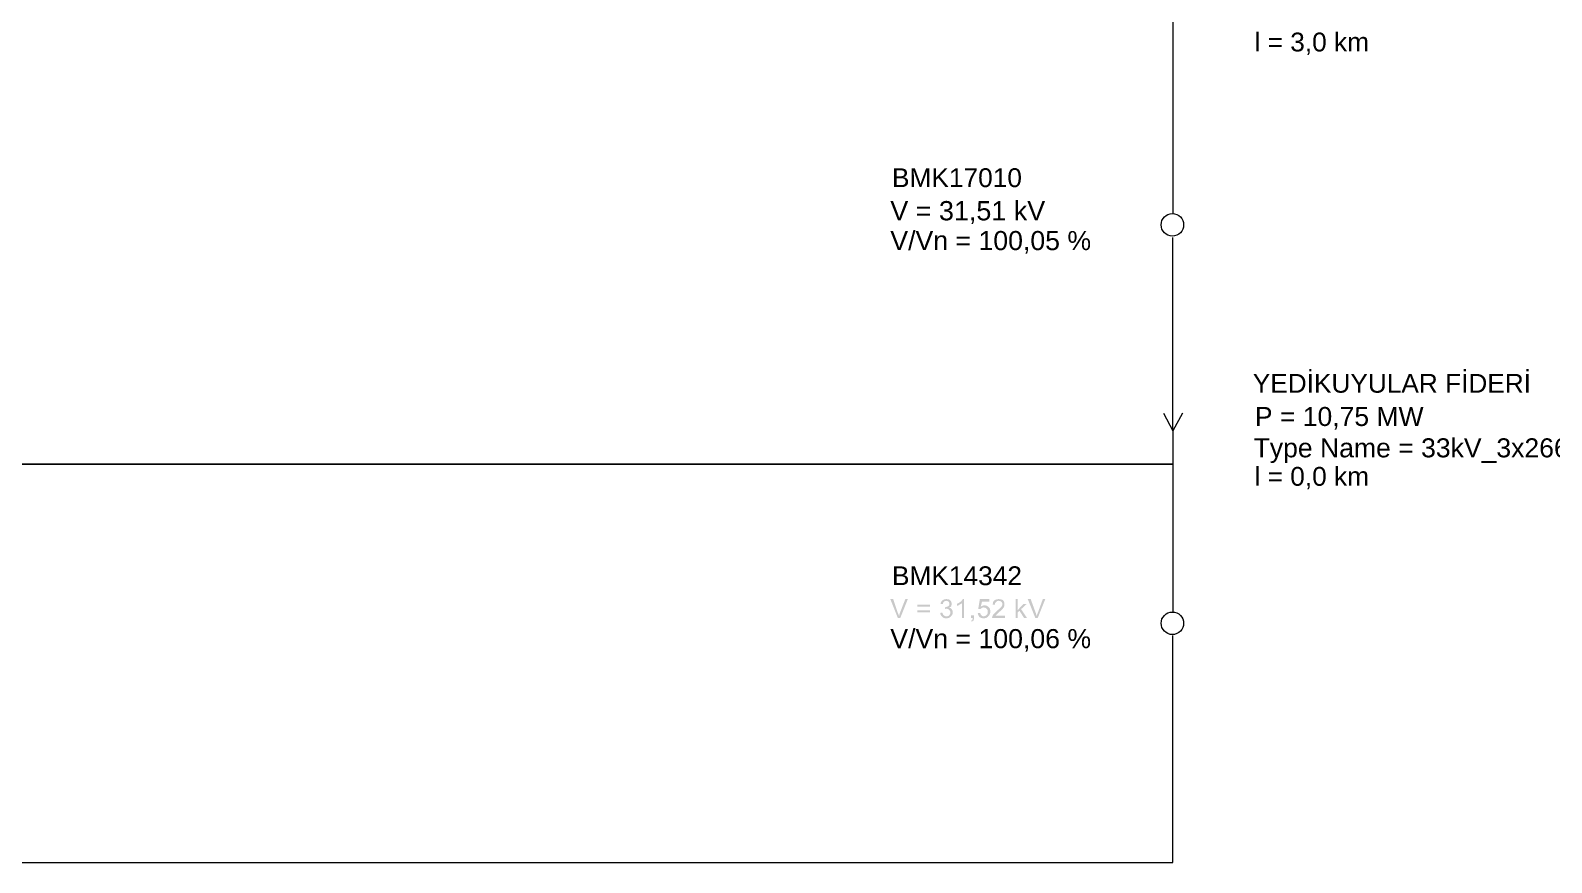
# Model space of a CAD drawing. Header units: millimetres. Extents: x 5 to 459, y 10 to 307.
# Drawn here: x 91.6 to 152, y 200 to 233 of the extents above; entities that cross this region are included whole.
import ezdxf

# ---------------------------------------------------------------- set-up
doc = ezdxf.new("R2010")
doc.units = ezdxf.units.MM
doc.header["$MEASUREMENT"] = 0
doc.layers.get('0').update_dxf_attribs({"linetype": 'CONTINUOUS'})
doc.styles.add('Arial$001', font='arial.ttf', dxfattribs={"height": 0.8937})

msp = doc.modelspace()

# ---------------------------------------------------------------- hatches: boundary and pattern name
h = msp.add_hatch(color=5)
h.paths.add_polyline_path([(126.054, 209.687), (125.756, 210.432), (125.872, 210.432), (126.054, 209.886), (126.054, 209.886), (126.056, 209.882), (126.058, 209.877), (126.06, 209.873), (126.062, 209.868), (126.064, 209.863), (126.066, 209.858), (126.068, 209.853), (126.07, 209.848), (126.072, 209.843), (126.075, 209.838), (126.077, 209.833), (126.079, 209.828), (126.081, 209.823), (126.083, 209.818), (126.085, 209.812), (126.087, 209.807), (126.089, 209.802), (126.091, 209.797), (126.093, 209.792), (126.095, 209.788), (126.097, 209.783), (126.099, 209.779), (126.101, 209.774), (126.104, 209.77), (126.104, 209.77), (126.105, 209.774), (126.107, 209.779), (126.109, 209.783), (126.111, 209.788), (126.112, 209.792), (126.113, 209.797), (126.115, 209.802), (126.116, 209.807), (126.117, 209.812), (126.118, 209.818), (126.119, 209.823), (126.12, 209.828), (126.121, 209.833), (126.122, 209.838), (126.123, 209.843), (126.124, 209.848), (126.126, 209.853), (126.127, 209.858), (126.128, 209.863), (126.13, 209.868), (126.131, 209.873), (126.133, 209.877), (126.135, 209.882), (126.137, 209.886), (126.352, 210.432), (126.451, 210.432), (126.153, 209.687), (126.054, 209.687), (126.153, 209.687)])
h.paths.add_polyline_path([(127.328, 210.134), (126.831, 210.134), (126.831, 210.217), (127.328, 210.217), (127.328, 210.134), (127.328, 210.217)])
h.paths.add_polyline_path([(127.328, 209.902), (126.831, 209.902), (126.831, 209.985), (127.328, 209.985), (127.328, 209.902), (127.328, 209.985)])
edge = h.paths.add_edge_path()
edge.add_line((127.741, 209.886), (127.824, 209.902))
edge.add_spline(control_points=[(127.824, 209.902), (127.841, 209.836), (127.857, 209.803), (127.89, 209.786), (127.89, 209.786), (127.907, 209.753), (127.94, 209.753), (127.973, 209.753), (127.973, 209.753), (128.023, 209.753), (128.056, 209.753), (128.089, 209.786), (128.089, 209.786), (128.122, 209.82), (128.139, 209.853), (128.139, 209.902), (128.139, 209.902), (128.139, 209.952), (128.122, 209.985), (128.089, 210.002), (128.089, 210.002), (128.072, 210.035), (128.023, 210.051), (127.99, 210.051), (127.99, 210.051), (127.973, 210.051), (127.94, 210.051), (127.923, 210.035)], knot_values=[0, 0, 0, 0, 0.035714, 0.035714, 0.035714, 0.035714, 0.071429, 0.071429, 0.071429, 0.071429, 0.107143, 0.107143, 0.107143, 0.107143, 0.142857, 0.142857, 0.142857, 0.142857, 0.178571, 0.178571, 0.178571, 0.178571, 0.214286, 0.214286, 0.214286, 0.214286, 1, 1, 1, 1], degree=3, periodic=0)
edge.add_line((127.923, 210.035), (127.94, 210.117))
edge.add_spline(control_points=[(127.94, 210.117), (127.94, 210.117), (127.94, 210.117), (127.94, 210.117), (127.94, 210.117), (127.99, 210.117), (128.023, 210.134), (128.056, 210.15), (128.056, 210.15), (128.089, 210.167), (128.105, 210.2), (128.105, 210.25), (128.105, 210.25), (128.105, 210.283), (128.089, 210.299), (128.072, 210.332), (128.072, 210.332), (128.039, 210.349), (128.006, 210.366), (127.973, 210.366), (127.973, 210.366), (127.94, 210.366), (127.907, 210.349), (127.89, 210.332), (127.89, 210.332), (127.857, 210.299), (127.841, 210.266), (127.841, 210.233)], knot_values=[0, 0, 0, 0, 0.035714, 0.035714, 0.035714, 0.035714, 0.071429, 0.071429, 0.071429, 0.071429, 0.107143, 0.107143, 0.107143, 0.107143, 0.142857, 0.142857, 0.142857, 0.142857, 0.178571, 0.178571, 0.178571, 0.178571, 0.214286, 0.214286, 0.214286, 0.214286, 1, 1, 1, 1], degree=3, periodic=0)
edge.add_line((127.841, 210.233), (127.741, 210.25))
edge.add_spline(control_points=[(127.741, 210.25), (127.758, 210.299), (127.791, 210.349), (127.824, 210.382), (127.824, 210.382), (127.874, 210.415), (127.923, 210.432), (127.973, 210.432), (127.973, 210.432), (128.023, 210.432), (128.056, 210.432), (128.089, 210.415), (128.089, 210.415), (128.122, 210.399), (128.155, 210.366), (128.172, 210.332), (128.172, 210.332), (128.188, 210.316), (128.188, 210.283), (128.188, 210.25), (128.188, 210.25), (128.188, 210.217), (128.188, 210.184), (128.172, 210.15), (128.172, 210.15), (128.155, 210.134), (128.122, 210.101), (128.089, 210.084), (128.089, 210.084), (128.139, 210.084), (128.172, 210.068), (128.188, 210.035), (128.188, 210.035), (128.221, 210.002), (128.238, 209.952), (128.238, 209.902), (128.238, 209.902), (128.238, 209.836), (128.205, 209.786), (128.155, 209.737), (128.155, 209.737), (128.105, 209.687), (128.056, 209.671), (127.973, 209.671), (127.973, 209.671), (127.907, 209.671), (127.857, 209.687), (127.808, 209.737), (127.808, 209.737), (127.775, 209.77), (127.741, 209.82), (127.741, 209.886)], knot_values=[0, 0, 0, 0, 0.019231, 0.019231, 0.019231, 0.019231, 0.038462, 0.038462, 0.038462, 0.038462, 0.057692, 0.057692, 0.057692, 0.057692, 0.076923, 0.076923, 0.076923, 0.076923, 0.096154, 0.096154, 0.096154, 0.096154, 0.115385, 0.115385, 0.115385, 0.115385, 0.134615, 0.134615, 0.134615, 0.134615, 0.153846, 0.153846, 0.153846, 0.153846, 0.173077, 0.173077, 0.173077, 0.173077, 0.192308, 0.192308, 0.192308, 0.192308, 0.211538, 0.211538, 0.211538, 0.211538, 0.230769, 0.230769, 0.230769, 0.230769, 1, 1, 1, 1], degree=3, periodic=0)
h.paths.add_polyline_path([(128.684, 209.687), (128.602, 209.687), (128.602, 210.266), (128.602, 210.266), (128.598, 210.264), (128.593, 210.262), (128.589, 210.26), (128.585, 210.258), (128.581, 210.256), (128.577, 210.254), (128.573, 210.252), (128.569, 210.25), (128.565, 210.248), (128.56, 210.246), (128.556, 210.244), (128.552, 210.241), (128.548, 210.239), (128.544, 210.237), (128.54, 210.235), (128.536, 210.233), (128.531, 210.231), (128.527, 210.229), (128.523, 210.227), (128.519, 210.225), (128.515, 210.223), (128.511, 210.221), (128.507, 210.219), (128.502, 210.217), (128.502, 210.217), (128.498, 210.213), (128.494, 210.209), (128.49, 210.205), (128.486, 210.201), (128.482, 210.198), (128.478, 210.195), (128.474, 210.192), (128.469, 210.189), (128.465, 210.186), (128.461, 210.184), (128.457, 210.182), (128.453, 210.179), (128.449, 210.177), (128.445, 210.176), (128.44, 210.174), (128.436, 210.173), (128.432, 210.171), (128.428, 210.17), (128.424, 210.169), (128.42, 210.168), (128.416, 210.168), (128.411, 210.167), (128.407, 210.167), (128.403, 210.167), (128.403, 210.25), (128.403, 210.25), (128.409, 210.252), (128.416, 210.254), (128.422, 210.257), (128.428, 210.259), (128.434, 210.262), (128.44, 210.265), (128.447, 210.268), (128.453, 210.271), (128.459, 210.274), (128.465, 210.278), (128.471, 210.281), (128.478, 210.285), (128.484, 210.289), (128.49, 210.292), (128.496, 210.296), (128.502, 210.3), (128.509, 210.304), (128.515, 210.308), (128.521, 210.312), (128.527, 210.316), (128.534, 210.32), (128.54, 210.324), (128.546, 210.328), (128.552, 210.332), (128.552, 210.332), (128.556, 210.337), (128.56, 210.341), (128.564, 210.345), (128.569, 210.349), (128.573, 210.353), (128.577, 210.357), (128.581, 210.361), (128.585, 210.366), (128.588, 210.37), (128.592, 210.374), (128.596, 210.378), (128.6, 210.382), (128.603, 210.386), (128.607, 210.39), (128.61, 210.394), (128.613, 210.399), (128.617, 210.403), (128.62, 210.407), (128.623, 210.411), (128.625, 210.415), (128.628, 210.419), (128.63, 210.423), (128.633, 210.428), (128.635, 210.432), (128.684, 210.432), (128.684, 209.687), (128.684, 210.432)])
h.paths.add_polyline_path([(128.966, 209.687), (128.966, 209.786), (129.082, 209.786), (129.082, 209.687), (129.082, 209.687), (129.081, 209.681), (129.081, 209.675), (129.081, 209.67), (129.08, 209.665), (129.08, 209.66), (129.079, 209.655), (129.078, 209.651), (129.077, 209.647), (129.076, 209.643), (129.075, 209.639), (129.074, 209.635), (129.073, 209.631), (129.072, 209.628), (129.071, 209.624), (129.07, 209.621), (129.069, 209.617), (129.068, 209.614), (129.068, 209.61), (129.067, 209.607), (129.066, 209.603), (129.066, 209.6), (129.065, 209.596), (129.065, 209.592), (129.065, 209.588), (129.065, 209.588), (129.063, 209.586), (129.061, 209.584), (129.058, 209.582), (129.056, 209.58), (129.053, 209.578), (129.05, 209.576), (129.047, 209.573), (129.044, 209.571), (129.041, 209.569), (129.038, 209.567), (129.035, 209.565), (129.032, 209.563), (129.029, 209.561), (129.026, 209.559), (129.023, 209.557), (129.02, 209.555), (129.017, 209.553), (129.014, 209.551), (129.011, 209.549), (129.008, 209.547), (129.006, 209.545), (129.003, 209.542), (129.001, 209.54), (128.999, 209.538), (128.966, 209.571), (128.966, 209.571), (128.968, 209.573), (128.97, 209.575), (128.972, 209.577), (128.974, 209.578), (128.976, 209.58), (128.978, 209.581), (128.98, 209.582), (128.982, 209.584), (128.984, 209.585), (128.986, 209.586), (128.988, 209.587), (128.991, 209.588), (128.993, 209.589), (128.995, 209.59), (128.997, 209.591), (128.999, 209.592), (129.001, 209.593), (129.003, 209.595), (129.005, 209.596), (129.007, 209.597), (129.009, 209.599), (129.011, 209.601), (129.013, 209.602), (129.015, 209.604), (129.015, 209.604), (129.015, 209.607), (129.016, 209.609), (129.016, 209.611), (129.017, 209.614), (129.017, 209.617), (129.018, 209.62), (129.019, 209.623), (129.02, 209.626), (129.021, 209.629), (129.022, 209.633), (129.023, 209.636), (129.024, 209.64), (129.025, 209.643), (129.026, 209.647), (129.027, 209.651), (129.028, 209.655), (129.029, 209.659), (129.029, 209.663), (129.03, 209.667), (129.031, 209.671), (129.031, 209.675), (129.032, 209.679), (129.032, 209.683), (129.032, 209.687), (128.966, 209.687), (129.032, 209.687)])
edge = h.paths.add_edge_path()
edge.add_line((129.23, 209.886), (129.33, 209.886))
edge.add_spline(control_points=[(129.33, 209.886), (129.33, 209.836), (129.346, 209.803), (129.379, 209.786), (129.379, 209.786), (129.396, 209.753), (129.429, 209.753), (129.462, 209.753), (129.462, 209.753), (129.512, 209.753), (129.545, 209.77), (129.578, 209.803), (129.578, 209.803), (129.611, 209.836), (129.628, 209.869), (129.628, 209.935), (129.628, 209.935), (129.628, 209.985), (129.611, 210.018), (129.578, 210.051), (129.578, 210.051), (129.561, 210.084), (129.512, 210.101), (129.462, 210.101), (129.462, 210.101), (129.446, 210.101), (129.412, 210.101), (129.396, 210.084), (129.396, 210.084), (129.363, 210.068), (129.346, 210.051), (129.33, 210.035)], knot_values=[0, 0, 0, 0, 0.03125, 0.03125, 0.03125, 0.03125, 0.0625, 0.0625, 0.0625, 0.0625, 0.09375, 0.09375, 0.09375, 0.09375, 0.125, 0.125, 0.125, 0.125, 0.15625, 0.15625, 0.15625, 0.15625, 0.1875, 0.1875, 0.1875, 0.1875, 0.21875, 0.21875, 0.21875, 0.21875, 1, 1, 1, 1], degree=3, periodic=0)
edge.add_line((129.33, 210.035), (129.247, 210.035))
edge.add_line((129.247, 210.035), (129.313, 210.432))
edge.add_line((129.313, 210.432), (129.694, 210.432))
edge.add_line((129.694, 210.432), (129.694, 210.332))
edge.add_line((129.694, 210.332), (129.396, 210.332))
edge.add_line((129.396, 210.332), (129.346, 210.134))
edge.add_spline(control_points=[(129.346, 210.134), (129.396, 210.167), (129.446, 210.184), (129.495, 210.184), (129.495, 210.184), (129.561, 210.184), (129.611, 210.167), (129.661, 210.117), (129.661, 210.117), (129.71, 210.068), (129.727, 210.018), (129.727, 209.935), (129.727, 209.935), (129.727, 209.869), (129.71, 209.82), (129.661, 209.77), (129.661, 209.77), (129.628, 209.704), (129.561, 209.671), (129.462, 209.671), (129.462, 209.671), (129.396, 209.671), (129.346, 209.687), (129.297, 209.72), (129.297, 209.72), (129.264, 209.77), (129.23, 209.82), (129.23, 209.886)], knot_values=[0, 0, 0, 0, 0.035714, 0.035714, 0.035714, 0.035714, 0.071429, 0.071429, 0.071429, 0.071429, 0.107143, 0.107143, 0.107143, 0.107143, 0.142857, 0.142857, 0.142857, 0.142857, 0.178571, 0.178571, 0.178571, 0.178571, 0.214286, 0.214286, 0.214286, 0.214286, 1, 1, 1, 1], degree=3, periodic=0)
h.paths.add_polyline_path([(130.306, 209.77), (130.306, 209.687), (129.793, 209.687), (129.793, 209.687), (129.793, 209.689), (129.793, 209.691), (129.794, 209.693), (129.794, 209.696), (129.795, 209.698), (129.796, 209.7), (129.796, 209.702), (129.797, 209.704), (129.798, 209.707), (129.799, 209.709), (129.8, 209.712), (129.801, 209.714), (129.802, 209.717), (129.803, 209.719), (129.804, 209.722), (129.805, 209.725), (129.806, 209.728), (129.807, 209.731), (129.808, 209.735), (129.808, 209.738), (129.809, 209.742), (129.809, 209.745), (129.809, 209.749), (129.81, 209.753), (129.812, 209.758), (129.814, 209.762), (129.816, 209.766), (129.818, 209.77), (129.82, 209.774), (129.822, 209.778), (129.824, 209.782), (129.827, 209.786), (129.829, 209.791), (129.831, 209.795), (129.834, 209.799), (129.836, 209.803), (129.839, 209.807), (129.842, 209.811), (129.845, 209.815), (129.848, 209.82), (129.851, 209.824), (129.854, 209.828), (129.857, 209.832), (129.86, 209.836), (129.864, 209.84), (129.868, 209.844), (129.872, 209.849), (129.876, 209.853), (129.88, 209.857), (129.884, 209.861), (129.888, 209.865), (129.892, 209.869), (129.897, 209.873), (129.901, 209.878), (129.905, 209.882), (129.909, 209.886), (129.914, 209.891), (129.918, 209.895), (129.923, 209.9), (129.927, 209.904), (129.932, 209.909), (129.937, 209.914), (129.942, 209.919), (129.947, 209.924), (129.952, 209.929), (129.957, 209.934), (129.962, 209.939), (129.968, 209.945), (129.974, 209.951), (129.979, 209.956), (129.985, 209.962), (129.992, 209.968), (129.992, 209.968), (130.002, 209.977), (130.012, 209.985), (130.021, 209.993), (130.03, 210), (130.039, 210.008), (130.048, 210.015), (130.056, 210.022), (130.064, 210.029), (130.071, 210.036), (130.079, 210.043), (130.086, 210.049), (130.093, 210.055), (130.099, 210.061), (130.106, 210.067), (130.112, 210.073), (130.118, 210.079), (130.123, 210.084), (130.129, 210.089), (130.134, 210.095), (130.139, 210.099), (130.144, 210.104), (130.148, 210.109), (130.153, 210.113), (130.157, 210.117), (130.161, 210.123), (130.165, 210.129), (130.169, 210.135), (130.172, 210.141), (130.175, 210.146), (130.179, 210.152), (130.182, 210.157), (130.185, 210.162), (130.187, 210.167), (130.19, 210.172), (130.192, 210.177), (130.194, 210.181), (130.196, 210.186), (130.198, 210.191), (130.2, 210.195), (130.201, 210.199), (130.202, 210.204), (130.203, 210.208), (130.204, 210.212), (130.205, 210.217), (130.206, 210.221), (130.206, 210.225), (130.207, 210.229), (130.207, 210.233), (130.207, 210.237), (130.206, 210.241), (130.206, 210.246), (130.205, 210.25), (130.204, 210.254), (130.203, 210.258), (130.202, 210.262), (130.201, 210.266), (130.2, 210.27), (130.198, 210.275), (130.196, 210.279), (130.194, 210.283), (130.192, 210.287), (130.19, 210.291), (130.187, 210.295), (130.185, 210.299), (130.182, 210.303), (130.179, 210.308), (130.175, 210.312), (130.172, 210.316), (130.169, 210.32), (130.165, 210.324), (130.161, 210.328), (130.157, 210.332), (130.157, 210.332), (130.155, 210.335), (130.152, 210.337), (130.15, 210.339), (130.147, 210.341), (130.144, 210.343), (130.141, 210.345), (130.138, 210.347), (130.135, 210.348), (130.131, 210.35), (130.128, 210.352), (130.124, 210.354), (130.12, 210.355), (130.116, 210.357), (130.111, 210.358), (130.107, 210.359), (130.102, 210.361), (130.097, 210.362), (130.092, 210.363), (130.087, 210.364), (130.081, 210.364), (130.076, 210.365), (130.07, 210.365), (130.064, 210.365), (130.058, 210.366), (130.058, 210.366), (130.053, 210.365), (130.049, 210.365), (130.045, 210.365), (130.04, 210.364), (130.035, 210.363), (130.031, 210.362), (130.026, 210.361), (130.021, 210.36), (130.016, 210.359), (130.011, 210.357), (130.007, 210.355), (130.002, 210.353), (129.997, 210.351), (129.993, 210.349), (129.988, 210.346), (129.984, 210.343), (129.98, 210.341), (129.976, 210.338), (129.973, 210.334), (129.969, 210.331), (129.966, 210.328), (129.963, 210.324), (129.961, 210.32), (129.958, 210.316), (129.958, 210.316), (129.954, 210.314), (129.95, 210.311), (129.947, 210.309), (129.943, 210.306), (129.94, 210.303), (129.937, 210.3), (129.934, 210.297), (129.931, 210.294), (129.928, 210.29), (129.926, 210.287), (129.923, 210.283), (129.921, 210.279), (129.919, 210.274), (129.917, 210.27), (129.916, 210.265), (129.914, 210.261), (129.913, 210.256), (129.912, 210.251), (129.911, 210.246), (129.91, 210.24), (129.91, 210.234), (129.909, 210.229), (129.909, 210.223), (129.909, 210.217), (129.909, 210.217), (129.826, 210.217), (129.826, 210.217), (129.826, 210.227), (129.826, 210.237), (129.827, 210.246), (129.828, 210.255), (129.828, 210.264), (129.829, 210.273), (129.831, 210.281), (129.832, 210.289), (129.834, 210.297), (129.836, 210.304), (129.838, 210.311), (129.841, 210.318), (129.843, 210.325), (129.846, 210.331), (129.849, 210.337), (129.853, 210.343), (129.857, 210.348), (129.861, 210.354), (129.865, 210.359), (129.87, 210.364), (129.875, 210.369), (129.881, 210.373), (129.886, 210.378), (129.892, 210.382), (129.898, 210.386), (129.905, 210.39), (129.911, 210.394), (129.917, 210.397), (129.923, 210.401), (129.93, 210.404), (129.936, 210.407), (129.942, 210.41), (129.949, 210.412), (129.955, 210.415), (129.962, 210.417), (129.969, 210.419), (129.976, 210.421), (129.982, 210.423), (129.989, 210.425), (129.996, 210.426), (130.004, 210.427), (130.011, 210.429), (130.018, 210.43), (130.026, 210.43), (130.034, 210.431), (130.041, 210.431), (130.05, 210.432), (130.058, 210.432), (130.068, 210.432), (130.078, 210.431), (130.087, 210.431), (130.096, 210.43), (130.105, 210.43), (130.114, 210.429), (130.122, 210.427), (130.131, 210.426), (130.139, 210.425), (130.146, 210.423), (130.154, 210.421), (130.161, 210.419), (130.168, 210.417), (130.175, 210.415), (130.182, 210.412), (130.189, 210.41), (130.195, 210.407), (130.202, 210.404), (130.208, 210.401), (130.215, 210.397), (130.221, 210.394), (130.227, 210.39), (130.233, 210.386), (130.24, 210.382), (130.24, 210.382), (130.244, 210.376), (130.248, 210.37), (130.251, 210.363), (130.255, 210.357), (130.258, 210.351), (130.261, 210.345), (130.264, 210.339), (130.267, 210.332), (130.27, 210.326), (130.272, 210.32), (130.275, 210.314), (130.277, 210.308), (130.279, 210.301), (130.281, 210.295), (130.282, 210.289), (130.284, 210.283), (130.285, 210.277), (130.286, 210.27), (130.287, 210.264), (130.288, 210.258), (130.289, 210.252), (130.289, 210.246), (130.289, 210.239), (130.289, 210.233), (130.289, 210.229), (130.289, 210.225), (130.289, 210.221), (130.289, 210.217), (130.289, 210.213), (130.289, 210.208), (130.289, 210.204), (130.289, 210.2), (130.288, 210.196), (130.288, 210.192), (130.288, 210.188), (130.287, 210.184), (130.287, 210.179), (130.286, 210.175), (130.285, 210.171), (130.284, 210.167), (130.283, 210.163), (130.282, 210.159), (130.281, 210.155), (130.28, 210.15), (130.278, 210.146), (130.277, 210.142), (130.275, 210.138), (130.273, 210.134), (130.273, 210.132), (130.272, 210.129), (130.271, 210.127), (130.27, 210.124), (130.269, 210.122), (130.267, 210.119), (130.266, 210.116), (130.264, 210.112), (130.261, 210.109), (130.259, 210.106), (130.257, 210.102), (130.254, 210.099), (130.252, 210.095), (130.249, 210.091), (130.246, 210.088), (130.243, 210.084), (130.241, 210.08), (130.238, 210.076), (130.235, 210.072), (130.233, 210.068), (130.23, 210.064), (130.228, 210.059), (130.225, 210.055), (130.223, 210.051), (130.223, 210.051), (130.219, 210.047), (130.215, 210.043), (130.21, 210.038), (130.205, 210.033), (130.2, 210.029), (130.195, 210.024), (130.19, 210.018), (130.185, 210.013), (130.179, 210.008), (130.173, 210.002), (130.167, 209.997), (130.161, 209.991), (130.155, 209.985), (130.148, 209.98), (130.142, 209.974), (130.135, 209.968), (130.128, 209.962), (130.121, 209.956), (130.113, 209.95), (130.106, 209.944), (130.098, 209.937), (130.09, 209.931), (130.082, 209.925), (130.074, 209.919), (130.074, 209.919), (130.068, 209.913), (130.062, 209.907), (130.056, 209.901), (130.051, 209.895), (130.045, 209.89), (130.04, 209.885), (130.035, 209.88), (130.03, 209.875), (130.025, 209.87), (130.021, 209.865), (130.016, 209.861), (130.012, 209.857), (130.008, 209.853), (130.004, 209.849), (130.001, 209.845), (129.997, 209.842), (129.994, 209.838), (129.99, 209.835), (129.987, 209.832), (129.985, 209.829), (129.982, 209.827), (129.979, 209.824), (129.977, 209.822), (129.975, 209.82), (129.975, 209.82), (129.973, 209.817), (129.971, 209.815), (129.969, 209.813), (129.967, 209.811), (129.965, 209.809), (129.963, 209.807), (129.96, 209.805), (129.958, 209.803), (129.956, 209.801), (129.954, 209.799), (129.952, 209.797), (129.95, 209.795), (129.948, 209.793), (129.946, 209.791), (129.944, 209.789), (129.942, 209.786), (129.94, 209.784), (129.938, 209.782), (129.936, 209.78), (129.934, 209.778), (129.932, 209.776), (129.929, 209.774), (129.927, 209.772), (129.925, 209.77), (129.925, 209.77), (130.306, 209.77), (129.925, 209.77)])
h.paths.add_polyline_path([(130.736, 209.687), (130.736, 210.432), (130.819, 210.432), (130.819, 210.002), (131.034, 210.233), (131.166, 210.233), (130.951, 210.035), (131.183, 209.687), (131.067, 209.687), (130.885, 209.968), (130.819, 209.902), (130.819, 209.687), (130.736, 209.687), (130.819, 209.687)])
h.paths.add_polyline_path([(131.514, 209.687), (131.216, 210.432), (131.332, 210.432), (131.53, 209.886), (131.53, 209.886), (131.532, 209.882), (131.534, 209.877), (131.536, 209.873), (131.537, 209.868), (131.539, 209.863), (131.54, 209.858), (131.541, 209.853), (131.542, 209.848), (131.544, 209.843), (131.545, 209.838), (131.546, 209.833), (131.547, 209.828), (131.548, 209.823), (131.549, 209.818), (131.55, 209.812), (131.551, 209.807), (131.552, 209.802), (131.553, 209.797), (131.555, 209.792), (131.556, 209.788), (131.558, 209.783), (131.559, 209.779), (131.561, 209.774), (131.563, 209.77), (131.563, 209.77), (131.565, 209.774), (131.567, 209.779), (131.569, 209.783), (131.572, 209.788), (131.574, 209.792), (131.576, 209.797), (131.578, 209.802), (131.58, 209.807), (131.582, 209.812), (131.584, 209.818), (131.586, 209.823), (131.588, 209.828), (131.59, 209.833), (131.592, 209.838), (131.594, 209.843), (131.596, 209.848), (131.598, 209.853), (131.6, 209.858), (131.603, 209.863), (131.605, 209.868), (131.607, 209.873), (131.609, 209.877), (131.611, 209.882), (131.613, 209.886), (131.811, 210.432), (131.911, 210.432), (131.613, 209.687), (131.514, 209.687), (131.613, 209.687)])

# ---------------------------------------------------------------- linework, layer by layer
at = {"color": 5, "linetype": 'Continuous', "lineweight": 9}
for points in [[(136.973, 234.355), (136.973, 225.736), (136.973, 225.736)], [(136.973, 217.116), (136.973, 224.792), (136.973, 224.792)], [(136.609, 217.811), (136.973, 217.116), (136.973, 217.116)], [(136.609, 217.811), (136.973, 217.116), (136.973, 217.116)], [(137.354, 217.811), (136.973, 217.116), (136.973, 217.116)], [(137.354, 217.811), (136.973, 217.116), (136.973, 217.116)], [(136.973, 217.116), (136.973, 215.792), (136.973, 215.792)], [(66.989, 215.792), (136.973, 215.792), (136.973, 215.792)], [(136.973, 215.792), (66.989, 215.792), (66.989, 215.792)], [(136.973, 215.792), (136.973, 209.919), (136.973, 209.919)], [(136.973, 199.975), (136.973, 208.992), (136.973, 208.992)], [(66.989, 199.975), (136.973, 199.975), (136.973, 199.975)]]:
    msp.add_lwpolyline(points, dxfattribs=at)
at = {"color": 5, "linetype": 'Continuous', "lineweight": 20}
for points in [[(137.404, 225.289), (137.404, 225.537), (137.205, 225.736), (136.957, 225.736), (136.957, 225.736), (136.709, 225.736), (136.51, 225.537), (136.51, 225.289), (136.51, 225.289), (136.51, 225.041), (136.709, 224.842), (136.957, 224.842), (136.957, 224.842), (137.205, 224.842), (137.404, 225.041), (137.404, 225.289)], [(137.404, 209.472), (137.404, 209.72), (137.205, 209.919), (136.957, 209.919), (136.957, 209.919), (136.709, 209.919), (136.51, 209.72), (136.51, 209.472), (136.51, 209.472), (136.51, 209.241), (136.709, 209.025), (136.957, 209.025), (136.957, 209.025), (137.205, 209.025), (137.404, 209.241), (137.404, 209.472)]]:
    msp.add_open_spline(points, degree=3, knots=[0, 0, 0, 0, 0.0625, 0.0625, 0.0625, 0.062501, 0.125, 0.125, 0.125, 0.125001, 0.1875, 0.1875, 0.1875, 0.187501, 1, 1, 1, 1], dxfattribs=at)

# ---------------------------------------------------------------- texts
at = {"color": 5, "style": 'Arial$001'}
for s, height, p in [('l = 3,0 km', 0.747, (140.216, 232.172)), ('BMK17010', 0.7468, (125.822, 226.787)), ('V = 31,51 kV', 0.76527, (125.756, 225.467)), ('V/Vn = 100,05 %', 0.75777, (125.756, 224.286)), ('YEDİKUYULAR FİDERİ', 0.74529, (140.15, 218.626)), ('P = 10,75 MW', 0.75364, (140.233, 217.305)), ('Type Name = 33kV_3x266MCM_ÇokluDevre', 0.75479, (140.183, 216.06)), ('l = 0,0 km', 0.747, (140.216, 214.932)), ('BMK14342', 0.7468, (125.822, 210.987)), ('V/Vn = 100,06 %', 0.75777, (125.756, 208.485))]:
    msp.add_text(s, height=height, dxfattribs=at).set_placement(p)

doc.saveas('drawing.dxf')
